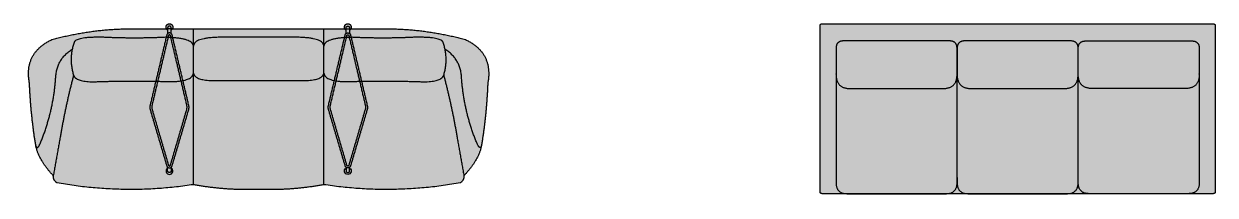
# Model space of a CAD drawing. Header units: metres. Extents: x -17 to 580, y -130 to 19.
# Drawn here: x 322.36 to 328.7, y -24.03 to -23.11 of the extents above; entities that cross this region are included whole.
import ezdxf

# ---------------------------------------------------------------- set-up
doc = ezdxf.new("R2010")
doc.units = ezdxf.units.M
for name, color, linetype, true_color in [('Imported blocks', 7, 'Continuous', 0x7a8bf7), ('Mood Board', 7, 'Continuous', 0x7a8bf7), ('Walls', 7, 'Continuous', 0xc7c7c7)]:
    doc.layers.add(name, color=color, linetype=linetype, true_color=true_color)

# ---------------------------------------------------------------- blocks, each defined once
blk = doc.blocks.new('Sofa basic L')
at = {"layer": 'Imported blocks', "transparency": 33554483}
h = blk.add_hatch(color=256, dxfattribs=at)
edge = h.paths.add_edge_path(flags=0)
edge.add_spline(control_points=[(-0.9917, -0.4254), (-0.9917, -0.4254), (-0.9918, -0.4254)], knot_values=[0, 0, 0, 1, 1, 1], degree=2, periodic=0)
edge.add_spline(control_points=[(-0.9918, -0.4254), (-1.0246, -0.4254), (-1.0574, -0.4254)], knot_values=[0, 0, 0, 1, 1, 1], degree=2, periodic=0)
edge.add_spline(control_points=[(-1.0574, -0.4254), (-1.0668, -0.4254), (-1.0668, -0.4153)], knot_values=[0, 0, 0, 1, 1, 1], degree=2, periodic=0)
edge.add_spline(control_points=[(-1.0668, -0.4153), (-1.0668, 0.0259), (-1.0668, 0.4671)], knot_values=[0, 0, 0, 1, 1, 1], degree=2, periodic=0)
edge.add_spline(control_points=[(-1.0668, 0.4671), (-1.0668, 0.4772), (-1.0574, 0.4772)], knot_values=[0, 0, 0, 1, 1, 1], degree=2, periodic=0)
edge.add_spline(control_points=[(-1.0574, 0.4772), (-0.2416, 0.4772), (1.0243, 0.4772)], knot_values=[0, 0, 0, 1, 1, 1], degree=2, periodic=0)
edge.add_spline(control_points=[(1.0243, 0.4772), (1.0337, 0.4772), (1.0337, 0.4671)], knot_values=[0, 0, 0, 1, 1, 1], degree=2, periodic=0)
edge.add_spline(control_points=[(1.0337, 0.4671), (1.0337, 0.0259), (1.0337, -0.4153)], knot_values=[0, 0, 0, 1, 1, 1], degree=2, periodic=0)
edge.add_spline(control_points=[(1.0337, -0.4153), (1.0337, -0.4254), (1.0243, -0.4254)], knot_values=[0, 0, 0, 1, 1, 1], degree=2, periodic=0)
edge.add_spline(control_points=[(1.0243, -0.4254), (0.9915, -0.4254), (0.9587, -0.4254)], knot_values=[0, 0, 0, 1, 1, 1], degree=2, periodic=0)
edge.add_spline(control_points=[(0.9587, -0.4254), (0.9586, -0.4254), (0.9586, -0.4254)], knot_values=[0, 0, 0, 1, 1, 1], degree=2, periodic=0)
edge.add_spline(control_points=[(0.9586, -0.4254), (0.9257, -0.4254), (0.8928, -0.4254)], knot_values=[0, 0, 0, 1, 1, 1], degree=2, periodic=0)
edge.add_spline(control_points=[(0.8928, -0.4254), (0.8926, -0.4254), (0.8924, -0.4254)], knot_values=[0, 0, 0, 1, 1, 1], degree=2, periodic=0)
edge.add_spline(control_points=[(0.8924, -0.4254), (0.7505, -0.4254), (0.6086, -0.4254)], knot_values=[0, 0, 0, 1, 1, 1], degree=2, periodic=0)
edge.add_spline(control_points=[(0.6086, -0.4254), (0.5042, -0.4254), (0.3622, -0.4254)], knot_values=[0, 0, 0, 1, 1, 1], degree=2, periodic=0)
edge.add_spline(control_points=[(0.3622, -0.4254), (0.3621, -0.4254), (0.3619, -0.4254)], knot_values=[0, 0, 0, 1, 1, 1], degree=2, periodic=0)
edge.add_spline(control_points=[(0.3619, -0.4254), (0.3054, -0.4254), (0.2489, -0.4254)], knot_values=[0, 0, 0, 1, 1, 1], degree=2, periodic=0)
edge.add_spline(control_points=[(0.2489, -0.4254), (0.2487, -0.4254), (0.2486, -0.4254)], knot_values=[0, 0, 0, 1, 1, 1], degree=2, periodic=0)
edge.add_spline(control_points=[(0.2486, -0.4254), (0.1066, -0.4254), (0.0022, -0.4254)], knot_values=[0, 0, 0, 1, 1, 1], degree=2, periodic=0)
edge.add_spline(control_points=[(0.0022, -0.4254), (-0.1397, -0.4254), (-0.2817, -0.4254)], knot_values=[0, 0, 0, 1, 1, 1], degree=2, periodic=0)
edge.add_spline(control_points=[(-0.2817, -0.4254), (-0.2818, -0.4254), (-0.282, -0.4254)], knot_values=[0, 0, 0, 1, 1, 1], degree=2, periodic=0)
edge.add_spline(control_points=[(-0.282, -0.4254), (-0.3385, -0.4254), (-0.395, -0.4254)], knot_values=[0, 0, 0, 1, 1, 1], degree=2, periodic=0)
edge.add_spline(control_points=[(-0.395, -0.4254), (-0.3952, -0.4254), (-0.3953, -0.4254)], knot_values=[0, 0, 0, 1, 1, 1], degree=2, periodic=0)
edge.add_spline(control_points=[(-0.3953, -0.4254), (-0.5373, -0.4254), (-0.6417, -0.4254)], knot_values=[0, 0, 0, 1, 1, 1], degree=2, periodic=0)
edge.add_spline(control_points=[(-0.6417, -0.4254), (-0.7836, -0.4254), (-0.9256, -0.4254)], knot_values=[0, 0, 0, 1, 1, 1], degree=2, periodic=0)
edge.add_spline(control_points=[(-0.9256, -0.4254), (-0.9257, -0.4254), (-0.9259, -0.4254)], knot_values=[0, 0, 0, 1, 1, 1], degree=2, periodic=0)
edge.add_spline(control_points=[(-0.9259, -0.4254), (-0.9588, -0.4254), (-0.9917, -0.4254)], knot_values=[0, 0, 0, 1, 1, 1], degree=2, periodic=0)
at = {"layer": 'Imported blocks'}
for points in [[(-1.0668, 0.4671), (-1.0668, 0.4772), (-1.0574, 0.4772)], [(-1.0668, -0.4153), (-1.0668, 0.0259), (-1.0668, 0.4671)], [(-1.0574, 0.4772), (-0.2416, 0.4772), (1.0243, 0.4772)], [(1.0243, 0.4772), (1.0337, 0.4772), (1.0337, 0.4671)], [(1.0337, 0.4671), (1.0337, 0.0259), (1.0337, -0.4153)], [(-0.943, 0.3863), (-0.9824, 0.3863), (-0.9824, 0.3438)], [(-0.6417, 0.3863), (-0.7924, 0.3863), (-0.943, 0.3863)], [(-0.3779, 0.3863), (-0.5286, 0.3863), (-0.6417, 0.3863)], [(-0.3385, 0.3438), (-0.3385, 0.3863), (-0.3779, 0.3863)], [(-0.2991, 0.3863), (-0.3385, 0.3863), (-0.3385, 0.3438)], [(0.0022, 0.3863), (-0.1485, 0.3863), (-0.2991, 0.3863)], [(0.266, 0.3863), (0.1153, 0.3863), (0.0022, 0.3863)], [(0.3054, 0.3438), (0.3054, 0.3863), (0.266, 0.3863)], [(0.3054, 0.3438), (0.3054, 0.3863), (0.3448, 0.3863)], [(0.3448, 0.3863), (0.4954, 0.3863), (0.6086, 0.3863)], [(0.6086, 0.3863), (0.7592, 0.3863), (0.9099, 0.3863)], [(0.9099, 0.3863), (0.9493, 0.3863), (0.9493, 0.3438)], [(-0.9824, 0.3438), (-0.9824, 0.2922), (-0.9824, 0.2108)], [(-0.3385, 0.2108), (-0.3385, 0.2922), (-0.3385, 0.3438)], [(-0.3385, 0.3438), (-0.3385, 0.2922), (-0.3385, 0.2108)], [(0.3054, 0.2108), (0.3054, 0.2922), (0.3054, 0.3438)], [(0.3054, 0.2108), (0.3054, 0.2922), (0.3054, 0.3438)], [(0.9493, 0.3438), (0.9493, 0.2922), (0.9493, 0.2108)], [(-0.9824, 0.2108), (-0.9824, 0.1984), (-0.9824, -0.3642)], [(-0.9824, 0.2108), (-0.9824, 0.1337), (-0.9095, 0.1337)], [(-0.4114, 0.1337), (-0.3385, 0.1337), (-0.3385, 0.2108)], [(-0.3385, -0.3394), (-0.3385, -0.0643), (-0.3385, 0.2108)], [(-0.3385, 0.2108), (-0.3385, 0.1337), (-0.2656, 0.1337)], [(0.2325, 0.1337), (0.3054, 0.1337), (0.3054, 0.2108)], [(0.3054, -0.3394), (0.3054, -0.0643), (0.3054, 0.2108)], [(0.3783, 0.1337), (0.3054, 0.1337), (0.3054, 0.2108)], [(0.9493, 0.2108), (0.9493, 0.1337), (0.8763, 0.1337)], [(0.9493, 0.2108), (0.9493, 0.1984), (0.9493, -0.3642)], [(-0.9095, 0.1337), (-0.7924, 0.1337), (-0.6417, 0.1337)], [(-0.6417, 0.1337), (-0.5286, 0.1337), (-0.4114, 0.1337)], [(-0.2656, 0.1337), (-0.1485, 0.1337), (0.0022, 0.1337)], [(0.0022, 0.1337), (0.1153, 0.1337), (0.2325, 0.1337)], [(0.6086, 0.1337), (0.4954, 0.1337), (0.3783, 0.1337)], [(0.8763, 0.1337), (0.7592, 0.1337), (0.6086, 0.1337)], [(-0.9824, -0.3642), (-0.9824, -0.4254), (-0.9256, -0.4254)], [(-0.3953, -0.4254), (-0.3385, -0.4254), (-0.3385, -0.3642)], [(-0.3385, -0.3394), (-0.3385, -0.3518), (-0.3385, -0.3642)], [(-0.3385, -0.3642), (-0.3385, -0.3518), (-0.3385, -0.3394)], [(-0.3385, -0.3642), (-0.3385, -0.4254), (-0.2817, -0.4254)], [(0.2486, -0.4254), (0.3054, -0.4254), (0.3054, -0.3642)], [(0.3054, -0.3642), (0.3054, -0.3518), (0.3054, -0.3394)], [(0.3622, -0.4254), (0.3054, -0.4254), (0.3054, -0.3642)], [(0.9493, -0.3642), (0.9493, -0.4254), (0.8924, -0.4254)], [(-1.0574, -0.4254), (-1.0668, -0.4254), (-1.0668, -0.4153)], [(-0.9918, -0.4254), (-1.0246, -0.4254), (-1.0574, -0.4254)], [(-0.9917, -0.4254), (-0.9917, -0.4254), (-0.9918, -0.4254)], [(-0.9259, -0.4254), (-0.9588, -0.4254), (-0.9917, -0.4254)], [(-0.9256, -0.4254), (-0.9257, -0.4254), (-0.9259, -0.4254)], [(-0.9256, -0.4254), (-0.7836, -0.4254), (-0.6417, -0.4254)], [(-0.6417, -0.4254), (-0.7836, -0.4254), (-0.9256, -0.4254)], [(-0.6417, -0.4254), (-0.5373, -0.4254), (-0.3953, -0.4254)], [(-0.3953, -0.4254), (-0.5373, -0.4254), (-0.6417, -0.4254)], [(-0.395, -0.4254), (-0.3952, -0.4254), (-0.3953, -0.4254)], [(-0.282, -0.4254), (-0.3385, -0.4254), (-0.395, -0.4254)], [(-0.2817, -0.4254), (-0.2818, -0.4254), (-0.282, -0.4254)], [(-0.2817, -0.4254), (-0.1397, -0.4254), (0.0022, -0.4254)], [(0.0022, -0.4254), (-0.1397, -0.4254), (-0.2817, -0.4254)], [(0.0022, -0.4254), (0.1066, -0.4254), (0.2486, -0.4254)], [(0.2486, -0.4254), (0.1066, -0.4254), (0.0022, -0.4254)], [(0.2489, -0.4254), (0.2487, -0.4254), (0.2486, -0.4254)], [(0.3619, -0.4254), (0.3054, -0.4254), (0.2489, -0.4254)], [(0.3622, -0.4254), (0.3621, -0.4254), (0.3619, -0.4254)], [(0.6086, -0.4254), (0.5042, -0.4254), (0.3622, -0.4254)], [(0.6086, -0.4254), (0.5042, -0.4254), (0.3622, -0.4254)], [(0.8924, -0.4254), (0.7505, -0.4254), (0.6086, -0.4254)], [(0.8924, -0.4254), (0.7505, -0.4254), (0.6086, -0.4254)], [(0.8928, -0.4254), (0.8926, -0.4254), (0.8924, -0.4254)], [(0.9586, -0.4254), (0.9257, -0.4254), (0.8928, -0.4254)], [(0.9587, -0.4254), (0.9586, -0.4254), (0.9586, -0.4254)], [(1.0243, -0.4254), (0.9915, -0.4254), (0.9587, -0.4254)], [(1.0337, -0.4153), (1.0337, -0.4254), (1.0243, -0.4254)]]:
    blk.add_open_spline(points, degree=2, dxfattribs=at)
blk = doc.blocks.new('Striad sofa L')
at = {"layer": 'Imported blocks', "transparency": 33554483}
h = blk.add_hatch(color=256, dxfattribs=at)
edge = h.paths.add_edge_path(flags=0)
edge.add_spline(control_points=[(1.342, 0.1213), (1.1673, 0.1141), (0.9954, 0.1462)], knot_values=[0, 0, 0, 1, 1, 1], degree=2, periodic=0)
edge.add_spline(control_points=[(0.9954, 0.1462), (0.6318, 0.0905), (0.2699, 0.1559)], knot_values=[0, 0, 0, 1, 1, 1], degree=2, periodic=0)
edge.add_spline(control_points=[(0.2699, 0.1559), (0.2499, 0.1695), (0.2503, 0.1937)], knot_values=[0, 0, 0, 1, 1, 1], degree=2, periodic=0)
edge.add_spline(control_points=[(0.2503, 0.1937), (0.1715, 0.2782), (0.1573, 0.353)], knot_values=[0, 0, 0, 1, 1, 1], degree=2, periodic=0)
edge.add_spline(control_points=[(0.1573, 0.353), (0.1303, 0.5181), (0.1236, 0.6853)], knot_values=[0, 0, 0, 1, 1, 1], degree=2, periodic=0)
edge.add_spline(control_points=[(0.1236, 0.6853), (0.0935, 0.8467), (0.2419, 0.917)], knot_values=[0, 0, 0, 1, 1, 1], degree=2, periodic=0)
edge.add_spline(control_points=[(0.2419, 0.917), (0.4648, 0.9787), (0.6962, 0.9747)], knot_values=[0, 0, 0, 1, 1, 1], degree=2, periodic=0)
edge.add_spline(control_points=[(0.6962, 0.9747), (0.774, 0.9747), (0.8518, 0.9747)], knot_values=[0, 0, 0, 1, 1, 1], degree=2, periodic=0)
edge.add_spline(control_points=[(0.8518, 0.9747), (0.8485, 0.981), (0.8504, 0.9879)], knot_values=[0, 0, 0, 1, 1, 1], degree=2, periodic=0)
edge.add_spline(control_points=[(0.8504, 0.9879), (0.8541, 1.001), (0.8677, 1.001)], knot_values=[0, 0, 0, 1, 1, 1], degree=2, periodic=0)
edge.add_spline(control_points=[(0.8677, 1.001), (0.8813, 1.0011), (0.885, 0.988)], knot_values=[0, 0, 0, 1, 1, 1], degree=2, periodic=0)
edge.add_spline(control_points=[(0.885, 0.988), (0.887, 0.9811), (0.8837, 0.9747)], knot_values=[0, 0, 0, 1, 1, 1], degree=2, periodic=0)
edge.add_spline(control_points=[(0.8837, 0.9747), (0.9395, 0.9746), (0.9971, 0.9746)], knot_values=[0, 0, 0, 1, 1, 1], degree=2, periodic=0)
edge.add_spline(control_points=[(0.9971, 0.9746), (1.1701, 0.9746), (1.342, 0.9746)], knot_values=[0, 0, 0, 1, 1, 1], degree=2, periodic=0)
edge.add_spline(control_points=[(1.342, 0.9746), (1.514, 0.9746), (1.6869, 0.9746)], knot_values=[0, 0, 0, 1, 1, 1], degree=2, periodic=0)
edge.add_spline(control_points=[(1.6869, 0.9746), (1.7445, 0.9746), (1.8004, 0.9747)], knot_values=[0, 0, 0, 1, 1, 1], degree=2, periodic=0)
edge.add_spline(control_points=[(1.8004, 0.9747), (1.797, 0.9811), (1.799, 0.988)], knot_values=[0, 0, 0, 1, 1, 1], degree=2, periodic=0)
edge.add_spline(control_points=[(1.799, 0.988), (1.8028, 1.0011), (1.8164, 1.001)], knot_values=[0, 0, 0, 1, 1, 1], degree=2, periodic=0)
edge.add_spline(control_points=[(1.8164, 1.001), (1.8299, 1.001), (1.8336, 0.9879)], knot_values=[0, 0, 0, 1, 1, 1], degree=2, periodic=0)
edge.add_spline(control_points=[(1.8336, 0.9879), (1.8356, 0.981), (1.8323, 0.9747)], knot_values=[0, 0, 0, 1, 1, 1], degree=2, periodic=0)
edge.add_spline(control_points=[(1.8323, 0.9747), (1.9101, 0.9747), (1.9879, 0.9747)], knot_values=[0, 0, 0, 1, 1, 1], degree=2, periodic=0)
edge.add_spline(control_points=[(1.9879, 0.9747), (2.2192, 0.9787), (2.4422, 0.917)], knot_values=[0, 0, 0, 1, 1, 1], degree=2, periodic=0)
edge.add_spline(control_points=[(2.4422, 0.917), (2.5906, 0.8467), (2.5604, 0.6853)], knot_values=[0, 0, 0, 1, 1, 1], degree=2, periodic=0)
edge.add_spline(control_points=[(2.5604, 0.6853), (2.5538, 0.5181), (2.5267, 0.353)], knot_values=[0, 0, 0, 1, 1, 1], degree=2, periodic=0)
edge.add_spline(control_points=[(2.5267, 0.353), (2.5125, 0.2782), (2.4337, 0.1937)], knot_values=[0, 0, 0, 1, 1, 1], degree=2, periodic=0)
edge.add_spline(control_points=[(2.4337, 0.1937), (2.4341, 0.1695), (2.4141, 0.1559)], knot_values=[0, 0, 0, 1, 1, 1], degree=2, periodic=0)
edge.add_spline(control_points=[(2.4141, 0.1559), (2.0522, 0.0905), (1.6887, 0.1462)], knot_values=[0, 0, 0, 1, 1, 1], degree=2, periodic=0)
edge.add_spline(control_points=[(1.6887, 0.1462), (1.5168, 0.1141), (1.342, 0.1213)], knot_values=[0, 0, 0, 1, 1, 1], degree=2, periodic=0)
at = {"layer": 'Imported blocks'}
for points, degree in [([(0.2419, 0.917), (0.4648, 0.9787), (0.6962, 0.9747)], 2), ([(0.6962, 0.9747), (0.774, 0.9747), (0.8518, 0.9747)], 2), ([(0.8518, 0.9747), (0.8485, 0.981), (0.8504, 0.9879)], 2), ([(0.8504, 0.9879), (0.8541, 1.001), (0.8677, 1.001)], 2), ([(0.8518, 0.9747), (0.8533, 0.9718), (0.8555, 0.9694), (0.8582, 0.9677)], 3), ([(0.8837, 0.9747), (0.8677, 0.9747), (0.8518, 0.9747)], 2), ([(0.8677, 0.9526), (0.8559, 0.9526), (0.8532, 0.9412)], 2), ([(0.861, 0.986), (0.8582, 0.9832), (0.8582, 0.9792)], 2), ([(0.8582, 0.9792), (0.8582, 0.9769), (0.8582, 0.9747)], 2), ([(0.8582, 0.9747), (0.8582, 0.9619), (0.8582, 0.9492)], 2), ([(0.8678, 0.9887), (0.8638, 0.9887), (0.861, 0.986)], 2), ([(0.8677, 1.001), (0.8813, 1.0011), (0.885, 0.988)], 2), ([(0.8821, 0.9412), (0.8794, 0.9526), (0.8677, 0.9526)], 2), ([(0.8745, 0.9859), (0.8717, 0.9887), (0.8678, 0.9887)], 2), ([(0.8773, 0.9792), (0.8773, 0.9831), (0.8745, 0.9859)], 2), ([(0.8773, 0.9747), (0.8773, 0.9769), (0.8773, 0.9792)], 2), ([(0.8773, 0.9491), (0.8773, 0.9619), (0.8773, 0.9747)], 2), ([(0.8773, 0.9678), (0.88, 0.9695), (0.8822, 0.9718), (0.8837, 0.9747)], 3), ([(0.885, 0.988), (0.887, 0.9811), (0.8837, 0.9747)], 2), ([(0.8837, 0.9747), (0.9395, 0.9746), (0.9971, 0.9746)], 2), ([(0.9954, 0.1462), (0.9954, 0.5604), (0.9954, 0.9746)], 2), ([(0.9971, 0.9746), (1.1701, 0.9746), (1.342, 0.9746)], 2), ([(1.342, 0.9746), (1.514, 0.9746), (1.6869, 0.9746)], 2), ([(1.6869, 0.9746), (1.7445, 0.9746), (1.8004, 0.9747)], 2), ([(1.6887, 0.1462), (1.6887, 0.5604), (1.6887, 0.9746)], 2), ([(1.8004, 0.9747), (1.797, 0.9811), (1.799, 0.988)], 2), ([(1.799, 0.988), (1.8028, 1.0011), (1.8164, 1.001)], 2), ([(1.8004, 0.9747), (1.8163, 0.9747), (1.8323, 0.9747)], 2), ([(1.8067, 0.9678), (1.8026, 0.9704), (1.8004, 0.9747)], 2), ([(1.8019, 0.9412), (1.8046, 0.9526), (1.8164, 0.9526)], 2), ([(1.8067, 0.9792), (1.8067, 0.9831), (1.8095, 0.9859)], 2), ([(1.8067, 0.9747), (1.8067, 0.9769), (1.8067, 0.9792)], 2), ([(1.8068, 0.9491), (1.8068, 0.9619), (1.8067, 0.9747)], 2), ([(1.8095, 0.9859), (1.8123, 0.9887), (1.8163, 0.9887)], 2), ([(1.8163, 0.9887), (1.8202, 0.9887), (1.823, 0.986)], 2), ([(1.8164, 1.001), (1.8299, 1.001), (1.8336, 0.9879)], 2), ([(1.8164, 0.9526), (1.8281, 0.9526), (1.8308, 0.9412)], 2), ([(1.823, 0.986), (1.8258, 0.9832), (1.8258, 0.9792)], 2), ([(1.8258, 0.9792), (1.8258, 0.9769), (1.8258, 0.9747)], 2), ([(1.8323, 0.9747), (1.83, 0.9703), (1.8258, 0.9677)], 2), ([(1.8258, 0.9747), (1.8258, 0.9619), (1.8258, 0.9492)], 2), ([(1.8336, 0.9879), (1.8356, 0.981), (1.8323, 0.9747)], 2), ([(1.8323, 0.9747), (1.9101, 0.9747), (1.9879, 0.9747)], 2), ([(1.9879, 0.9747), (2.2192, 0.9787), (2.4422, 0.917)], 2), ([(0.1236, 0.6853), (0.0935, 0.8467), (0.2419, 0.917)], 2), ([(0.3612, 0.9027), (0.3306, 0.8158), (0.358, 0.7277)], 2), ([(0.5138, 0.9298), (0.3698, 0.9317), (0.3612, 0.9027)], 2), ([(0.8454, 0.9295), (0.6796, 0.9212), (0.5138, 0.9298)], 2), ([(0.8532, 0.9412), (0.8089, 0.7542), (0.7646, 0.5671)], 2), ([(0.8626, 0.9387), (0.819, 0.7543), (0.7753, 0.5698)], 2), ([(0.9954, 0.8819), (0.993, 0.9265), (0.8454, 0.9295)], 2), ([(0.8681, 0.9428), (0.8636, 0.9431), (0.8626, 0.9387)], 2), ([(0.873, 0.9379), (0.8726, 0.9424), (0.8681, 0.9428)], 2), ([(0.9601, 0.5698), (0.9165, 0.7539), (0.873, 0.9379)], 2), ([(0.9708, 0.5672), (0.9265, 0.7542), (0.8821, 0.9412)], 2), ([(1.1392, 0.9296), (0.9965, 0.9282), (0.9954, 0.8819)], 2), ([(1.342, 0.9297), (1.2406, 0.9296), (1.1392, 0.9296)], 2), ([(1.5449, 0.9296), (1.4434, 0.9296), (1.342, 0.9297)], 2), ([(1.6887, 0.8819), (1.6875, 0.9282), (1.5449, 0.9296)], 2), ([(1.8386, 0.9295), (1.691, 0.9265), (1.6887, 0.8819)], 2), ([(1.7133, 0.5672), (1.7576, 0.7542), (1.8019, 0.9412)], 2), ([(1.724, 0.5698), (1.7675, 0.7539), (1.8111, 0.9379)], 2), ([(1.8111, 0.9379), (1.8114, 0.9424), (1.8159, 0.9428)], 2), ([(1.8159, 0.9428), (1.8204, 0.9431), (1.8215, 0.9387)], 2), ([(1.8215, 0.9387), (1.8651, 0.7543), (1.9087, 0.5698)], 2), ([(1.8308, 0.9412), (1.8751, 0.7542), (1.9194, 0.5671)], 2), ([(2.1703, 0.9298), (2.0045, 0.9212), (1.8386, 0.9295)], 2), ([(2.3228, 0.9027), (2.3143, 0.9317), (2.1703, 0.9298)], 2), ([(2.3261, 0.7277), (2.3535, 0.8158), (2.3228, 0.9027)], 2), ([(2.4422, 0.917), (2.5906, 0.8467), (2.5604, 0.6853)], 2), ([(0.2632, 0.7157), (0.2677, 0.8139), (0.3511, 0.866)], 2), ([(2.4209, 0.7157), (2.4163, 0.8139), (2.333, 0.866)], 2), ([(0.18, 0.364), (0.2509, 0.5329), (0.2632, 0.7157)], 2), ([(0.358, 0.7277), (0.3156, 0.5679), (0.2881, 0.4049)], 2), ([(0.358, 0.7277), (0.3727, 0.6871), (0.4969, 0.6943)], 2), ([(0.4969, 0.6943), (0.6787, 0.6994), (0.8605, 0.6944)], 2), ([(0.8605, 0.6944), (0.9882, 0.6919), (0.9954, 0.7392)], 2), ([(0.9954, 0.7392), (1.0012, 0.699), (1.1146, 0.6995)], 2), ([(1.1146, 0.6995), (1.2283, 0.6995), (1.342, 0.6995)], 2), ([(1.342, 0.6995), (1.4557, 0.6995), (1.5694, 0.6995)], 2), ([(1.5694, 0.6995), (1.6828, 0.699), (1.6887, 0.7392)], 2), ([(1.6887, 0.7392), (1.6958, 0.6919), (1.8235, 0.6944)], 2), ([(1.8235, 0.6944), (2.0053, 0.6994), (2.1872, 0.6943)], 2), ([(2.1872, 0.6943), (2.3114, 0.6871), (2.3261, 0.7277)], 2), ([(2.3261, 0.7277), (2.3684, 0.5679), (2.396, 0.4049)], 2), ([(2.5041, 0.364), (2.4332, 0.5329), (2.4209, 0.7157)], 2), ([(0.1573, 0.353), (0.1303, 0.5181), (0.1236, 0.6853)], 2), ([(2.5604, 0.6853), (2.5538, 0.5181), (2.5267, 0.353)], 2), ([(0.7646, 0.5671), (0.762, 0.556), (0.7652, 0.545)], 2), ([(0.7652, 0.545), (0.8093, 0.3956), (0.8534, 0.2463)], 2), ([(0.7753, 0.5698), (0.7723, 0.5569), (0.776, 0.5442)], 2), ([(0.776, 0.5442), (0.8193, 0.3967), (0.8627, 0.2492)], 2), ([(0.8728, 0.2492), (0.9161, 0.3967), (0.9594, 0.5443)], 2), ([(0.8815, 0.245), (0.9258, 0.395), (0.9702, 0.545)], 2), ([(0.9594, 0.5443), (0.9631, 0.5569), (0.9601, 0.5698)], 2), ([(0.9702, 0.545), (0.9734, 0.556), (0.9708, 0.5672)], 2), ([(1.7139, 0.545), (1.7106, 0.556), (1.7133, 0.5672)], 2), ([(1.8026, 0.245), (1.7582, 0.395), (1.7139, 0.545)], 2), ([(1.7247, 0.5443), (1.7209, 0.5569), (1.724, 0.5698)], 2), ([(1.8113, 0.2492), (1.768, 0.3967), (1.7247, 0.5443)], 2), ([(1.908, 0.5442), (1.8647, 0.3967), (1.8214, 0.2492)], 2), ([(1.9188, 0.545), (1.8747, 0.3956), (1.8306, 0.2463)], 2), ([(1.9087, 0.5698), (1.9118, 0.5569), (1.908, 0.5442)], 2), ([(1.9194, 0.5671), (1.9221, 0.556), (1.9188, 0.545)], 2), ([(0.2881, 0.4049), (0.2692, 0.2993), (0.2503, 0.1937)], 2), ([(2.396, 0.4049), (2.4148, 0.2993), (2.4337, 0.1937)], 2), ([(0.1573, 0.353), (0.1641, 0.3283), (0.18, 0.364)], 2), ([(0.2503, 0.1937), (0.1715, 0.2782), (0.1573, 0.353)], 2), ([(2.5267, 0.353), (2.5125, 0.2782), (2.4337, 0.1937)], 2), ([(2.5267, 0.353), (2.5199, 0.3283), (2.5041, 0.364)], 2), ([(0.2699, 0.1559), (0.2499, 0.1695), (0.2503, 0.1937)], 2), ([(0.8582, 0.2344), (0.8511, 0.23), (0.8481, 0.2221), (0.8504, 0.2141)], 3), ([(0.8504, 0.2141), (0.8528, 0.2062), (0.8595, 0.2011), (0.8678, 0.2011)], 3), ([(0.8534, 0.2463), (0.8564, 0.2361), (0.867, 0.2357)], 2), ([(0.8581, 0.2205), (0.8581, 0.2298), (0.8582, 0.2391)], 2), ([(0.8609, 0.2138), (0.8581, 0.2166), (0.8581, 0.2205)], 2), ([(0.8676, 0.2109), (0.8637, 0.2109), (0.8609, 0.2138)], 2), ([(0.8627, 0.2492), (0.8638, 0.2454), (0.8677, 0.2454)], 2), ([(0.867, 0.2357), (0.8776, 0.2352), (0.8815, 0.245)], 2), ([(0.8744, 0.2137), (0.8716, 0.2109), (0.8676, 0.2109)], 2), ([(0.8677, 0.2454), (0.8717, 0.2454), (0.8728, 0.2492)], 2), ([(0.8678, 0.2011), (0.8761, 0.2012), (0.8828, 0.2063), (0.8851, 0.2142)], 3), ([(0.8772, 0.2205), (0.8772, 0.2165), (0.8744, 0.2137)], 2), ([(0.8772, 0.2391), (0.8772, 0.2298), (0.8772, 0.2205)], 2), ([(0.8851, 0.2142), (0.8873, 0.2222), (0.8842, 0.2301), (0.8772, 0.2344)], 3), ([(1.799, 0.2142), (1.7967, 0.2222), (1.7998, 0.2301), (1.8068, 0.2344)], 3), ([(1.8162, 0.2011), (1.808, 0.2012), (1.8012, 0.2063), (1.799, 0.2142)], 3), ([(1.817, 0.2357), (1.8065, 0.2352), (1.8026, 0.245)], 2), ([(1.8068, 0.2391), (1.8068, 0.2298), (1.8068, 0.2205)], 2), ([(1.8068, 0.2205), (1.8068, 0.2165), (1.8096, 0.2137)], 2), ([(1.8096, 0.2137), (1.8124, 0.2109), (1.8164, 0.2109)], 2), ([(1.8163, 0.2454), (1.8124, 0.2454), (1.8113, 0.2492)], 2), ([(1.8336, 0.2141), (1.8313, 0.2062), (1.8245, 0.2011), (1.8162, 0.2011)], 3), ([(1.8214, 0.2492), (1.8203, 0.2454), (1.8163, 0.2454)], 2), ([(1.8164, 0.2109), (1.8204, 0.2109), (1.8232, 0.2138)], 2), ([(1.8306, 0.2463), (1.8276, 0.2361), (1.817, 0.2357)], 2), ([(1.8232, 0.2138), (1.826, 0.2166), (1.8259, 0.2205)], 2), ([(1.8259, 0.2205), (1.8259, 0.2298), (1.8259, 0.2391)], 2), ([(1.8259, 0.2344), (1.8329, 0.23), (1.8359, 0.2221), (1.8336, 0.2141)], 3), ([(2.4337, 0.1937), (2.4341, 0.1695), (2.4141, 0.1559)], 2), ([(0.9954, 0.1462), (0.6318, 0.0905), (0.2699, 0.1559)], 2), ([(1.342, 0.1213), (1.1673, 0.1141), (0.9954, 0.1462)], 2), ([(1.6887, 0.1462), (1.5168, 0.1141), (1.342, 0.1213)], 2), ([(2.4141, 0.1559), (2.0522, 0.0905), (1.6887, 0.1462)], 2)]:
    blk.add_open_spline(points, degree=degree, dxfattribs=at)

msp = doc.modelspace()

# ---------------------------------------------------------------- block references
at = {"layer": 'Mood Board'}
msp.add_blockref('Striad sofa L', (322.269878, -24.1157897), dxfattribs=at)
at = {"layer": 'Walls'}
msp.add_blockref('Sofa basic L', (327.6641989, -23.5919623), dxfattribs=at)

doc.saveas('drawing.dxf')
